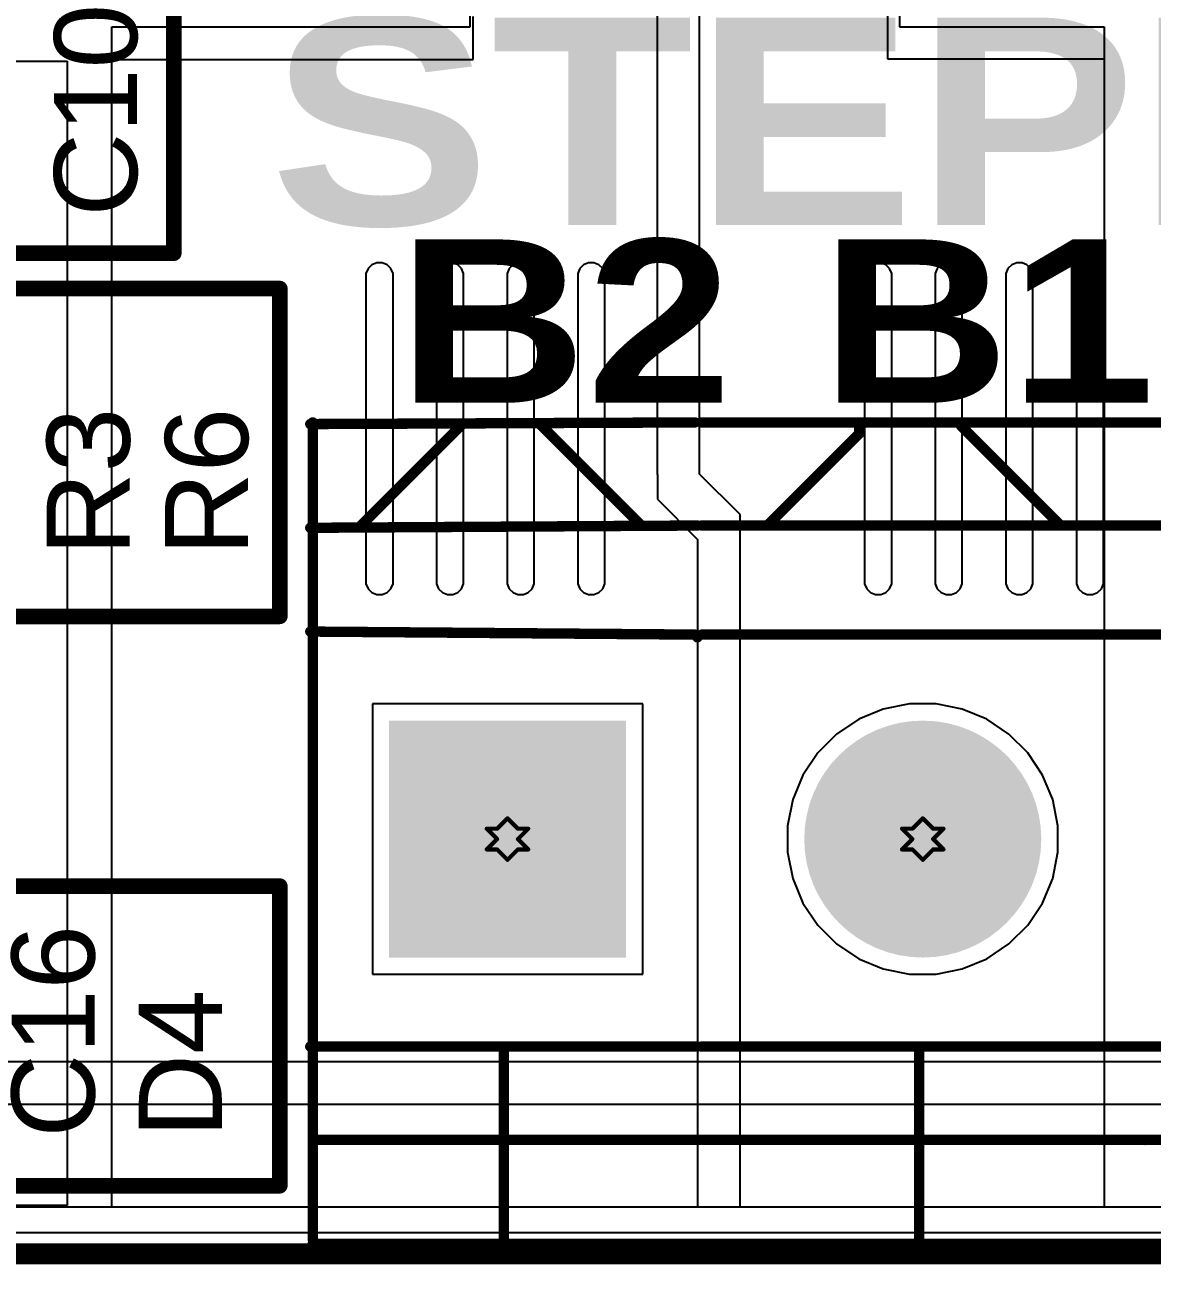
# Model space of a CAD drawing. Header units: inches. Extents: x -4 to 5258, y -4 to 5281.
# Drawn here: x 51.6 to 65.39, y -4.12 to 11.05 of the extents above; entities that cross this region are included whole.
import ezdxf

# ---------------------------------------------------------------- set-up
doc = ezdxf.new("R2010")
doc.units = ezdxf.units.IN
for name, color, linetype in [('Board Outline', 216, 'Continuous'), ('Bottom Layer', 5, 'Continuous'), ('Bottom Solder', 6, 'Continuous'), ('Drill Drawing', 1, 'Continuous'), ('Layer 1', 16, 'Continuous'), ('Layer 2', 76, 'Continuous'), ('Multi-Layer', 9, 'Continuous'), ('Pad Holes', 156, 'Continuous'), ('Top Layer', 1, 'Continuous'), ('Top Overlay', 2, 'Continuous'), ('Top Solder', 216, 'Continuous')]:
    doc.layers.add(name, color=color, linetype=linetype)
doc.styles.add('Arial', font='', dxfattribs={"height": 0.2})
doc.styles.add('Arial Black_Bold', font='', dxfattribs={"height": 0.2})
doc.styles.get('Arial').set_extended_font_data('Arial')
doc.styles.get('Arial Black_Bold').set_extended_font_data('Arial Black', bold=True)

# ---------------------------------------------------------------- blocks, each defined once
blk = doc.blocks.new('DB128L_5_08_4P_GN_S_209')
at = {"layer": 'Bottom Layer'}
blk.add_hatch(color=5, dxfattribs=at).paths.add_polyline_path([(-9.02, 1.4), (-6.22, 1.4), (-6.22, -1.4), (-9.02, -1.4)])
h = blk.add_hatch(color=5, dxfattribs=at)
edge = h.paths.add_edge_path()
edge.add_arc((-2.54, 0), 1.4, 0, 360)
h = blk.add_hatch(color=5, dxfattribs=at)
edge = h.paths.add_edge_path()
edge.add_arc((2.54, 0), 1.4, 0, 360)
h = blk.add_hatch(color=5, dxfattribs=at)
edge = h.paths.add_edge_path()
edge.add_arc((7.62, 0), 1.4, 0, 360)
at = {"layer": 'Bottom Solder'}
blk.add_hatch(color=6, dxfattribs=at).paths.add_polyline_path([(-9.07, 1.45), (-6.17, 1.45), (-6.17, -1.45), (-9.07, -1.45)])
h = blk.add_hatch(color=6, dxfattribs=at)
edge = h.paths.add_edge_path()
edge.add_arc((-2.54, 0), 1.45, 0, 360)
h = blk.add_hatch(color=6, dxfattribs=at)
edge = h.paths.add_edge_path()
edge.add_arc((2.54, 0), 1.45, 0, 360)
h = blk.add_hatch(color=6, dxfattribs=at)
edge = h.paths.add_edge_path()
edge.add_arc((7.62, 0), 1.45, 0, 360)
at = {"layer": 'Layer 1'}
blk.add_hatch(color=16, dxfattribs=at).paths.add_polyline_path([(-9.02, 1.4), (-6.22, 1.4), (-6.22, -1.4), (-9.02, -1.4)])
h = blk.add_hatch(color=16, dxfattribs=at)
edge = h.paths.add_edge_path()
edge.add_arc((-2.54, 0), 1.4, 0, 360)
h = blk.add_hatch(color=16, dxfattribs=at)
edge = h.paths.add_edge_path()
edge.add_arc((2.54, 0), 1.4, 0, 360)
h = blk.add_hatch(color=16, dxfattribs=at)
edge = h.paths.add_edge_path()
edge.add_arc((7.62, 0), 1.4, 0, 360)
at = {"layer": 'Layer 2'}
blk.add_hatch(color=76, dxfattribs=at).paths.add_polyline_path([(-9.02, 1.4), (-6.22, 1.4), (-6.22, -1.4), (-9.02, -1.4)])
h = blk.add_hatch(color=76, dxfattribs=at)
edge = h.paths.add_edge_path()
edge.add_arc((-2.54, 0), 1.4, 0, 360)
h = blk.add_hatch(color=76, dxfattribs=at)
edge = h.paths.add_edge_path()
edge.add_arc((2.54, 0), 1.4, 0, 360)
h = blk.add_hatch(color=76, dxfattribs=at)
edge = h.paths.add_edge_path()
edge.add_arc((7.62, 0), 1.4, 0, 360)
at = {"layer": 'Multi-Layer'}
blk.add_hatch(color=9, dxfattribs=at).paths.add_polyline_path([(-9.02, 1.4), (-6.22, 1.4), (-6.22, -1.4), (-9.02, -1.4)])
h = blk.add_hatch(color=9, dxfattribs=at)
edge = h.paths.add_edge_path()
edge.add_arc((-2.54, 0), 1.4, 0, 360)
h = blk.add_hatch(color=9, dxfattribs=at)
edge = h.paths.add_edge_path()
edge.add_arc((2.54, 0), 1.4, 0, 360)
h = blk.add_hatch(color=9, dxfattribs=at)
edge = h.paths.add_edge_path()
edge.add_arc((7.62, 0), 1.4, 0, 360)
at = {"layer": 'Pad Holes'}
h = blk.add_hatch(color=7, dxfattribs=at)
edge = h.paths.add_edge_path()
edge.add_arc((-7.657, 0), 0.75, 90, 270)
edge.add_line((-7.657, -0.75), (-7.583, -0.75))
edge.add_arc((-7.583, 0), 0.75, 270, 450)
edge.add_line((-7.583, 0.75), (-7.657, 0.75))
h = blk.add_hatch(color=7, dxfattribs=at)
edge = h.paths.add_edge_path()
edge.add_arc((-2.577, 0), 0.75, 90, 270)
edge.add_line((-2.577, -0.75), (-2.503, -0.75))
edge.add_arc((-2.503, 0), 0.75, 270, 450)
edge.add_line((-2.503, 0.75), (-2.577, 0.75))
h = blk.add_hatch(color=7, dxfattribs=at)
edge = h.paths.add_edge_path()
edge.add_arc((2.503, 0), 0.75, 90, 270)
edge.add_line((2.503, -0.75), (2.577, -0.75))
edge.add_arc((2.577, 0), 0.75, 270, 450)
edge.add_line((2.577, 0.75), (2.503, 0.75))
h = blk.add_hatch(color=7, dxfattribs=at)
edge = h.paths.add_edge_path()
edge.add_arc((7.583, 0), 0.75, 90, 270)
edge.add_line((7.583, -0.75), (7.657, -0.75))
edge.add_arc((7.657, 0), 0.75, 270, 450)
edge.add_line((7.657, 0.75), (7.583, 0.75))
at = {"layer": 'Top Layer'}
blk.add_hatch(color=1, dxfattribs=at).paths.add_polyline_path([(-9.02, 1.4), (-6.22, 1.4), (-6.22, -1.4), (-9.02, -1.4)])
h = blk.add_hatch(color=1, dxfattribs=at)
edge = h.paths.add_edge_path()
edge.add_arc((-2.54, 0), 1.4, 0, 360)
h = blk.add_hatch(color=1, dxfattribs=at)
edge = h.paths.add_edge_path()
edge.add_arc((2.54, 0), 1.4, 0, 360)
h = blk.add_hatch(color=1, dxfattribs=at)
edge = h.paths.add_edge_path()
edge.add_arc((7.62, 0), 1.4, 0, 360)
at = {"layer": 'Top Solder'}
blk.add_hatch(color=216, dxfattribs=at).paths.add_polyline_path([(-9.07, 1.45), (-6.17, 1.45), (-6.17, -1.45), (-9.07, -1.45)])
h = blk.add_hatch(color=216, dxfattribs=at)
edge = h.paths.add_edge_path()
edge.add_arc((-2.54, 0), 1.45, 0, 360)
h = blk.add_hatch(color=216, dxfattribs=at)
edge = h.paths.add_edge_path()
edge.add_arc((2.54, 0), 1.45, 0, 360)
h = blk.add_hatch(color=216, dxfattribs=at)
edge = h.paths.add_edge_path()
edge.add_arc((7.62, 0), 1.45, 0, 360)
at = {"layer": 'Top Overlay'}
for points in [[(-10.033, 5.08, 0.127, 0.127, 0), (-5.327, 5.1, 0.127, 0.127, 0)], [(-10.003, -4.9, 0.127, 0.127, 0), (-10.003, 5.1, 0.127, 0.127, 0)], [(-5.244, 5.1, 0.127, 0.127, 0), (4.706, 5.1, 0.127, 0.127, 0)], [(4.789, 5.1, 0.127, 0.127, 0), (10.16, 5.08, 0.127, 0.127, 0)], [(-9.414, 3.838, 0.127, 0.127, 0), (-8.195, 5.057, 0.127, 0.127, 0)], [(-8.195, 5.057, 0.127, 0.127, 0), (-8.195, 5.06, 0.127, 0.127, 0)], [(-7.204, 5.06, 0.127, 0.127, 0), (-6.01, 3.866, 0.127, 0.127, 0)], [(-4.441, 3.838, 0.127, 0.127, 0), (-3.318, 4.962, 0.127, 0.127, 0)], [(-3.318, 5.06, 0.127, 0.127, 0), (-3.318, 4.962, 0.127, 0.127, 0)], [(-2.073, 5.06, 0.127, 0.127, 0), (-0.851, 3.838, 0.127, 0.127, 0)], [(0.619, 3.838, 0.127, 0.127, 0), (1.838, 5.057, 0.127, 0.127, 0)], [(1.838, 5.06, 0.127, 0.127, 0), (1.838, 5.057, 0.127, 0.127, 0)], [(2.829, 5.06, 0.127, 0.127, 0), (4.023, 3.866, 0.127, 0.127, 0)], [(5.592, 3.838, 0.127, 0.127, 0), (6.715, 4.962, 0.127, 0.127, 0)], [(6.715, 4.962, 0.127, 0.127, 0), (6.715, 5.06, 0.127, 0.127, 0)], [(7.96, 5.06, 0.127, 0.127, 0), (9.182, 3.838, 0.127, 0.127, 0)], [(10.16, -5, 0.127, 0.127, 0), (10.16, 5, 0.127, 0.127, 0)], [(10.322, 4.572, 0.127, 0.127, 0), (10.922, 4.572, 0.127, 0.127, 0)], [(10.922, 3.428, 0.127, 0.127, 0), (10.922, 4.572, 0.127, 0.127, 0)], [(-10.033, 3.81, 0.127, 0.127, 0), (-5.297, 3.838, 0.127, 0.127, 0)], [(-6.01, 3.838, 0.127, 0.127, 0), (-6.01, 3.866, 0.127, 0.127, 0)], [(-5.244, 3.838, 0.127, 0.127, 0), (4.736, 3.838, 0.127, 0.127, 0)], [(-0.851, 3.838, 0.127, 0.127, 0), (-0.727, 3.838, 0.127, 0.127, 0)], [(4.023, 3.838, 0.127, 0.127, 0), (4.023, 3.866, 0.127, 0.127, 0)], [(4.789, 3.838, 0.127, 0.127, 0), (10.16, 3.81, 0.127, 0.127, 0)], [(9.182, 3.838, 0.127, 0.127, 0), (9.306, 3.838, 0.127, 0.127, 0)], [(10.322, 3.428, 0.127, 0.127, 0), (10.922, 3.428, 0.127, 0.127, 0)], [(-10.033, 2.54, 0.127, 0.127, 0), (-5.331, 2.503, 0.127, 0.127, 0)], [(4.788, 2.502, 0.127, 0.127, 0), (10.16, 2.54, 0.127, 0.127, 0)], [(-5.331, 2.503, 0.127, 0.127, 0), (-5.297, 2.469, 0.127, 0.127, 0)], [(-5.244, 2.503, 0.127, 0.127, 0), (4.702, 2.503, 0.127, 0.127, 0)], [(4.702, 2.503, 0.127, 0.127, 0), (4.736, 2.469, 0.127, 0.127, 0)], [(-10.033, -2.54, 0.127, 0.127, 0), (-5.297, -2.54, 0.127, 0.127, 0)], [(-7.665, -4.908, 0.127, 0.127, 0), (-7.665, -2.54, 0.127, 0.127, 0)], [(-5.244, -2.54, 0.127, 0.127, 0), (4.736, -2.54, 0.127, 0.127, 0)], [(-2.585, -4.908, 0.127, 0.127, 0), (-2.585, -2.54, 0.127, 0.127, 0)], [(2.495, -2.54, 0.127, 0.127, 0), (2.495, -4.908, 0.127, 0.127, 0)], [(4.789, -2.54, 0.127, 0.127, 0), (10.16, -2.54, 0.127, 0.127, 0)], [(7.575, -2.54, 0.127, 0.127, 0), (7.575, -4.908, 0.127, 0.127, 0)], [(10.322, -3.342, 0.127, 0.127, 0), (10.922, -3.342, 0.127, 0.127, 0)], [(10.922, -4.532, 0.127, 0.127, 0), (10.922, -3.342, 0.127, 0.127, 0)], [(-10.003, -3.683, 0.127, 0.127, 0), (0.18, -3.683, 0.127, 0.127, 0)], [(0.18, -3.683, 0.127, 0.127, 0), (10.16, -3.683, 0.127, 0.127, 0)], [(10.322, -4.532, 0.127, 0.127, 0), (10.922, -4.532, 0.127, 0.127, 0)], [(-10.003, -4.953, 0.127, 0.127, 0), (0.355, -4.953, 0.127, 0.127, 0)], [(0.143, -4.953, 0.127, 0.127, 0), (10.16, -4.953, 0.127, 0.127, 0)]]:
    blk.add_lwpolyline(points, format="xyseb", dxfattribs=at)
for points in [[(-10.035, 5.1, 0.0635, 0.0635, 1), (-9.971, 5.1, 0.0635, 0.0635, 1)], [(-5.359, 5.1, 0.0635, 0.0635, 1), (-5.295, 5.1, 0.0635, 0.0635, 1)], [(-5.276, 5.1, 0.0635, 0.0635, 1), (-5.212, 5.1, 0.0635, 0.0635, 1)], [(4.674, 5.1, 0.0635, 0.0635, 1), (4.738, 5.1, 0.0635, 0.0635, 1)], [(4.757, 5.1, 0.0635, 0.0635, 1), (4.821, 5.1, 0.0635, 0.0635, 1)], [(-10.065, 5.08, 0.0635, 0.0635, 1), (-10.001, 5.08, 0.0635, 0.0635, 1)], [(-8.226, 5.06, 0.0635, 0.0635, 1), (-8.163, 5.06, 0.0635, 0.0635, 1)], [(-8.226, 5.057, 0.0635, 0.0635, 1), (-8.163, 5.057, 0.0635, 0.0635, 1)], [(-8.226, 5.057, 0.0635, 0.0635, 1), (-8.163, 5.057, 0.0635, 0.0635, 1)], [(-7.236, 5.06, 0.0635, 0.0635, 1), (-7.172, 5.06, 0.0635, 0.0635, 1)], [(-3.35, 5.06, 0.0635, 0.0635, 1), (-3.286, 5.06, 0.0635, 0.0635, 1)], [(-3.35, 4.962, 0.0635, 0.0635, 1), (-3.286, 4.962, 0.0635, 0.0635, 1)], [(-3.35, 4.962, 0.0635, 0.0635, 1), (-3.286, 4.962, 0.0635, 0.0635, 1)], [(-2.105, 5.06, 0.0635, 0.0635, 1), (-2.041, 5.06, 0.0635, 0.0635, 1)], [(1.807, 5.06, 0.0635, 0.0635, 1), (1.87, 5.06, 0.0635, 0.0635, 1)], [(1.807, 5.057, 0.0635, 0.0635, 1), (1.87, 5.057, 0.0635, 0.0635, 1)], [(1.807, 5.057, 0.0635, 0.0635, 1), (1.87, 5.057, 0.0635, 0.0635, 1)], [(2.797, 5.06, 0.0635, 0.0635, 1), (2.861, 5.06, 0.0635, 0.0635, 1)], [(6.683, 5.06, 0.0635, 0.0635, 1), (6.747, 5.06, 0.0635, 0.0635, 1)], [(6.683, 4.962, 0.0635, 0.0635, 1), (6.747, 4.962, 0.0635, 0.0635, 1)], [(6.683, 4.962, 0.0635, 0.0635, 1), (6.747, 4.962, 0.0635, 0.0635, 1)], [(7.928, 5.06, 0.0635, 0.0635, 1), (7.992, 5.06, 0.0635, 0.0635, 1)], [(10.128, 5.08, 0.0635, 0.0635, 1), (10.192, 5.08, 0.0635, 0.0635, 1)], [(10.128, 5, 0.0635, 0.0635, 1), (10.192, 5, 0.0635, 0.0635, 1)], [(10.29, 4.572, 0.0635, 0.0635, 1), (10.354, 4.572, 0.0635, 0.0635, 1)], [(10.89, 4.572, 0.0635, 0.0635, 1), (10.954, 4.572, 0.0635, 0.0635, 1)], [(10.89, 4.572, 0.0635, 0.0635, 1), (10.954, 4.572, 0.0635, 0.0635, 1)], [(-10.065, 3.81, 0.0635, 0.0635, 1), (-10.001, 3.81, 0.0635, 0.0635, 1)], [(-9.446, 3.838, 0.0635, 0.0635, 1), (-9.382, 3.838, 0.0635, 0.0635, 1)], [(-6.042, 3.866, 0.0635, 0.0635, 1), (-5.978, 3.866, 0.0635, 0.0635, 1)], [(-6.042, 3.866, 0.0635, 0.0635, 1), (-5.978, 3.866, 0.0635, 0.0635, 1)], [(-6.042, 3.838, 0.0635, 0.0635, 1), (-5.978, 3.838, 0.0635, 0.0635, 1)], [(-5.329, 3.838, 0.0635, 0.0635, 1), (-5.265, 3.838, 0.0635, 0.0635, 1)], [(-5.276, 3.838, 0.0635, 0.0635, 1), (-5.212, 3.838, 0.0635, 0.0635, 1)], [(-4.473, 3.838, 0.0635, 0.0635, 1), (-4.41, 3.838, 0.0635, 0.0635, 1)], [(-0.883, 3.838, 0.0635, 0.0635, 1), (-0.82, 3.838, 0.0635, 0.0635, 1)], [(-0.883, 3.838, 0.0635, 0.0635, 1), (-0.82, 3.838, 0.0635, 0.0635, 1)], [(-0.759, 3.838, 0.0635, 0.0635, 1), (-0.695, 3.838, 0.0635, 0.0635, 1)], [(0.587, 3.838, 0.0635, 0.0635, 1), (0.651, 3.838, 0.0635, 0.0635, 1)], [(3.991, 3.866, 0.0635, 0.0635, 1), (4.055, 3.866, 0.0635, 0.0635, 1)], [(3.991, 3.866, 0.0635, 0.0635, 1), (4.055, 3.866, 0.0635, 0.0635, 1)], [(3.991, 3.838, 0.0635, 0.0635, 1), (4.055, 3.838, 0.0635, 0.0635, 1)], [(4.704, 3.838, 0.0635, 0.0635, 1), (4.768, 3.838, 0.0635, 0.0635, 1)], [(4.757, 3.838, 0.0635, 0.0635, 1), (4.821, 3.838, 0.0635, 0.0635, 1)], [(5.56, 3.838, 0.0635, 0.0635, 1), (5.623, 3.838, 0.0635, 0.0635, 1)], [(9.15, 3.838, 0.0635, 0.0635, 1), (9.213, 3.838, 0.0635, 0.0635, 1)], [(9.15, 3.838, 0.0635, 0.0635, 1), (9.213, 3.838, 0.0635, 0.0635, 1)], [(9.274, 3.838, 0.0635, 0.0635, 1), (9.338, 3.838, 0.0635, 0.0635, 1)], [(10.128, 3.81, 0.0635, 0.0635, 1), (10.192, 3.81, 0.0635, 0.0635, 1)], [(10.29, 3.428, 0.0635, 0.0635, 1), (10.354, 3.428, 0.0635, 0.0635, 1)], [(10.89, 3.428, 0.0635, 0.0635, 1), (10.954, 3.428, 0.0635, 0.0635, 1)], [(10.89, 3.428, 0.0635, 0.0635, 1), (10.954, 3.428, 0.0635, 0.0635, 1)], [(-10.065, 2.54, 0.0635, 0.0635, 1), (-10.001, 2.54, 0.0635, 0.0635, 1)], [(10.128, 2.54, 0.0635, 0.0635, 1), (10.192, 2.54, 0.0635, 0.0635, 1)], [(-5.363, 2.503, 0.0635, 0.0635, 1), (-5.299, 2.503, 0.0635, 0.0635, 1)], [(-5.363, 2.503, 0.0635, 0.0635, 1), (-5.299, 2.503, 0.0635, 0.0635, 1)], [(-5.329, 2.469, 0.0635, 0.0635, 1), (-5.265, 2.469, 0.0635, 0.0635, 1)], [(-5.276, 2.503, 0.0635, 0.0635, 1), (-5.212, 2.503, 0.0635, 0.0635, 1)], [(4.67, 2.503, 0.0635, 0.0635, 1), (4.734, 2.503, 0.0635, 0.0635, 1)], [(4.67, 2.503, 0.0635, 0.0635, 1), (4.734, 2.503, 0.0635, 0.0635, 1)], [(4.704, 2.469, 0.0635, 0.0635, 1), (4.768, 2.469, 0.0635, 0.0635, 1)], [(4.756, 2.502, 0.0635, 0.0635, 1), (4.82, 2.502, 0.0635, 0.0635, 1)], [(-10.065, -2.54, 0.0635, 0.0635, 1), (-10.001, -2.54, 0.0635, 0.0635, 1)], [(-7.697, -2.54, 0.0635, 0.0635, 1), (-7.633, -2.54, 0.0635, 0.0635, 1)], [(-5.329, -2.54, 0.0635, 0.0635, 1), (-5.265, -2.54, 0.0635, 0.0635, 1)], [(-5.276, -2.54, 0.0635, 0.0635, 1), (-5.212, -2.54, 0.0635, 0.0635, 1)], [(-2.617, -2.54, 0.0635, 0.0635, 1), (-2.553, -2.54, 0.0635, 0.0635, 1)], [(2.463, -2.54, 0.0635, 0.0635, 1), (2.527, -2.54, 0.0635, 0.0635, 1)], [(4.704, -2.54, 0.0635, 0.0635, 1), (4.768, -2.54, 0.0635, 0.0635, 1)], [(4.757, -2.54, 0.0635, 0.0635, 1), (4.821, -2.54, 0.0635, 0.0635, 1)], [(7.543, -2.54, 0.0635, 0.0635, 1), (7.607, -2.54, 0.0635, 0.0635, 1)], [(10.128, -2.54, 0.0635, 0.0635, 1), (10.192, -2.54, 0.0635, 0.0635, 1)], [(10.29, -3.342, 0.0635, 0.0635, 1), (10.354, -3.342, 0.0635, 0.0635, 1)], [(10.89, -3.342, 0.0635, 0.0635, 1), (10.954, -3.342, 0.0635, 0.0635, 1)], [(10.89, -3.342, 0.0635, 0.0635, 1), (10.954, -3.342, 0.0635, 0.0635, 1)], [(-10.035, -3.683, 0.0635, 0.0635, 1), (-9.971, -3.683, 0.0635, 0.0635, 1)], [(0.148, -3.683, 0.0635, 0.0635, 1), (0.212, -3.683, 0.0635, 0.0635, 1)], [(0.148, -3.683, 0.0635, 0.0635, 1), (0.212, -3.683, 0.0635, 0.0635, 1)], [(10.128, -3.683, 0.0635, 0.0635, 1), (10.192, -3.683, 0.0635, 0.0635, 1)], [(10.29, -4.532, 0.0635, 0.0635, 1), (10.354, -4.532, 0.0635, 0.0635, 1)], [(10.89, -4.532, 0.0635, 0.0635, 1), (10.954, -4.532, 0.0635, 0.0635, 1)], [(10.89, -4.532, 0.0635, 0.0635, 1), (10.954, -4.532, 0.0635, 0.0635, 1)], [(-10.035, -4.9, 0.0635, 0.0635, 1), (-9.971, -4.9, 0.0635, 0.0635, 1)], [(-7.697, -4.908, 0.0635, 0.0635, 1), (-7.633, -4.908, 0.0635, 0.0635, 1)], [(-2.617, -4.908, 0.0635, 0.0635, 1), (-2.553, -4.908, 0.0635, 0.0635, 1)], [(2.463, -4.908, 0.0635, 0.0635, 1), (2.527, -4.908, 0.0635, 0.0635, 1)], [(7.543, -4.908, 0.0635, 0.0635, 1), (7.607, -4.908, 0.0635, 0.0635, 1)], [(-10.035, -4.953, 0.0635, 0.0635, 1), (-9.971, -4.953, 0.0635, 0.0635, 1)], [(0.111, -4.953, 0.0635, 0.0635, 1), (0.175, -4.953, 0.0635, 0.0635, 1)], [(0.323, -4.953, 0.0635, 0.0635, 1), (0.387, -4.953, 0.0635, 0.0635, 1)], [(10.128, -4.953, 0.0635, 0.0635, 1), (10.192, -4.953, 0.0635, 0.0635, 1)], [(10.128, -5, 0.0635, 0.0635, 1), (10.192, -5, 0.0635, 0.0635, 1)]]:
    blk.add_lwpolyline(points, format="xyseb", close=True, dxfattribs=at)

msp = doc.modelspace()

# ---------------------------------------------------------------- linework, layer by layer
at = {"layer": 'Board Outline'}
msp.add_lwpolyline([(-4.009, -3.991, 0.254, 0.254, 0), (145.991, -3.991, 0.254, 0.254, 0)], format="xyseb", dxfattribs=at)
at = {"layer": 'Bottom Layer'}
for p, q in [((59.16, 2.74), (55.852, 2.74)), ((55.852, 2.74), (55.852, -0.568)), ((59.16, -0.568), (59.16, 2.74)), ((62.423, 2.74), (62.103, 2.677)), ((62.748, 2.74), (62.423, 2.74)), ((63.068, 2.677), (62.748, 2.74)), ((62.103, 2.677), (61.802, 2.552)), ((63.369, 2.552), (63.068, 2.677)), ((61.802, 2.552), (61.531, 2.371)), ((63.64, 2.371), (63.369, 2.552)), ((61.531, 2.371), (61.301, 2.141)), ((63.87, 2.141), (63.64, 2.371)), ((61.301, 2.141), (61.12, 1.87)), ((64.051, 1.87), (63.87, 2.141)), ((61.12, 1.87), (60.995, 1.569)), ((64.176, 1.569), (64.051, 1.87)), ((60.995, 1.569), (60.932, 1.249)), ((64.24, 1.249), (64.176, 1.569)), ((60.932, 1.249), (60.932, 0.924)), ((64.24, 0.924), (64.24, 1.249)), ((60.932, 0.924), (60.995, 0.604)), ((64.176, 0.604), (64.24, 0.924)), ((60.995, 0.604), (61.12, 0.303)), ((64.051, 0.303), (64.176, 0.604)), ((61.12, 0.303), (61.301, 0.032)), ((63.87, 0.032), (64.051, 0.303)), ((61.301, 0.032), (61.531, -0.198)), ((63.64, -0.198), (63.87, 0.032)), ((61.531, -0.198), (61.802, -0.379)), ((63.369, -0.379), (63.64, -0.198)), ((61.802, -0.379), (62.103, -0.504)), ((63.068, -0.504), (63.369, -0.379)), ((55.852, -0.568), (59.16, -0.568)), ((62.103, -0.504), (62.423, -0.568)), ((62.423, -0.568), (62.748, -0.568)), ((62.748, -0.568), (63.068, -0.504)), ((138.418, -3.42), (50.123, -3.42))]:
    msp.add_line(p, q, dxfattribs=at)
at = {"layer": 'Bottom Solder'}
for p, q in [((55.8, 8.069), (55.774, 8.009)), ((55.846, 8.116), (55.8, 8.069)), ((55.907, 8.141), (55.846, 8.116)), ((55.94, 8.141), (55.907, 8.141)), ((55.972, 8.141), (55.94, 8.141)), ((56.033, 8.116), (55.972, 8.141)), ((56.079, 8.069), (56.033, 8.116)), ((56.105, 8.009), (56.079, 8.069)), ((56.663, 8.069), (56.638, 8.009)), ((56.71, 8.116), (56.663, 8.069)), ((56.77, 8.141), (56.71, 8.116)), ((56.803, 8.141), (56.77, 8.141)), ((56.836, 8.141), (56.803, 8.141)), ((56.897, 8.116), (56.836, 8.141)), ((56.943, 8.069), (56.897, 8.116)), ((56.968, 8.009), (56.943, 8.069)), ((57.527, 8.069), (57.502, 8.009)), ((57.573, 8.116), (57.527, 8.069)), ((57.634, 8.141), (57.573, 8.116)), ((57.667, 8.141), (57.634, 8.141)), ((57.7, 8.141), (57.667, 8.141)), ((57.76, 8.116), (57.7, 8.141)), ((57.807, 8.069), (57.76, 8.116)), ((57.832, 8.009), (57.807, 8.069)), ((58.39, 8.069), (58.365, 8.009)), ((58.437, 8.116), (58.39, 8.069)), ((58.497, 8.141), (58.437, 8.116)), ((58.53, 8.141), (58.497, 8.141)), ((58.563, 8.141), (58.53, 8.141)), ((58.624, 8.116), (58.563, 8.141)), ((58.67, 8.069), (58.624, 8.116)), ((58.695, 8.009), (58.67, 8.069)), ((61.9, 8.069), (61.875, 8.009)), ((61.947, 8.116), (61.9, 8.069)), ((62.008, 8.141), (61.947, 8.116)), ((62.04, 8.141), (62.008, 8.141)), ((62.073, 8.141), (62.04, 8.141)), ((62.134, 8.116), (62.073, 8.141)), ((62.18, 8.069), (62.134, 8.116)), ((62.206, 8.009), (62.18, 8.069)), ((62.764, 8.069), (62.739, 8.009)), ((62.811, 8.116), (62.764, 8.069)), ((62.871, 8.141), (62.811, 8.116)), ((62.904, 8.141), (62.871, 8.141)), ((62.937, 8.141), (62.904, 8.141)), ((62.998, 8.116), (62.937, 8.141)), ((63.044, 8.069), (62.998, 8.116)), ((63.069, 8.009), (63.044, 8.069)), ((63.628, 8.069), (63.603, 8.009)), ((63.674, 8.116), (63.628, 8.069)), ((63.735, 8.141), (63.674, 8.116)), ((63.768, 8.141), (63.735, 8.141)), ((63.8, 8.141), (63.768, 8.141)), ((63.861, 8.116), (63.8, 8.141)), ((63.908, 8.069), (63.861, 8.116)), ((63.933, 8.009), (63.908, 8.069)), ((64.491, 8.069), (64.466, 8.009)), ((64.538, 8.116), (64.491, 8.069)), ((64.598, 8.141), (64.538, 8.116)), ((64.631, 8.141), (64.598, 8.141)), ((64.664, 8.141), (64.631, 8.141)), ((64.725, 8.116), (64.664, 8.141)), ((64.771, 8.069), (64.725, 8.116)), ((64.796, 8.009), (64.771, 8.069)), ((55.774, 8.009), (55.774, 7.976)), ((55.774, 7.976), (55.774, 7.976)), ((55.774, 7.976), (55.774, 4.244)), ((56.105, 7.976), (56.105, 8.009)), ((56.105, 4.244), (56.105, 7.976)), ((56.638, 8.009), (56.638, 7.976)), ((56.638, 7.976), (56.638, 7.976)), ((56.638, 7.976), (56.638, 4.244)), ((56.968, 7.976), (56.968, 8.009)), ((56.968, 4.244), (56.968, 7.976)), ((57.502, 8.009), (57.502, 7.976)), ((57.502, 7.976), (57.502, 7.976)), ((57.502, 7.976), (57.502, 4.244)), ((57.832, 7.976), (57.832, 8.009)), ((57.832, 4.244), (57.832, 7.976)), ((58.365, 8.009), (58.365, 7.976)), ((58.365, 7.976), (58.365, 7.976)), ((58.365, 7.976), (58.365, 4.244)), ((58.695, 7.976), (58.695, 8.009)), ((58.695, 4.244), (58.695, 7.976)), ((61.875, 8.009), (61.875, 7.976)), ((61.875, 7.976), (61.875, 7.976)), ((61.875, 7.976), (61.875, 4.244)), ((62.206, 7.976), (62.206, 8.009)), ((62.206, 4.244), (62.206, 7.976)), ((62.739, 8.009), (62.739, 7.976)), ((62.739, 7.976), (62.739, 7.976)), ((62.739, 7.976), (62.739, 4.244)), ((63.069, 7.976), (63.069, 8.009)), ((63.069, 4.244), (63.069, 7.976)), ((63.603, 8.009), (63.603, 7.976)), ((63.603, 7.976), (63.603, 7.976)), ((63.603, 7.976), (63.603, 4.244)), ((63.933, 7.976), (63.933, 8.009)), ((63.933, 4.244), (63.933, 7.976)), ((64.466, 8.009), (64.466, 7.976)), ((64.466, 7.976), (64.466, 7.976)), ((64.466, 7.976), (64.466, 4.244)), ((64.796, 7.976), (64.796, 8.009)), ((64.796, 4.244), (64.796, 7.976)), ((55.774, 4.244), (55.774, 4.211)), ((55.774, 4.211), (55.8, 4.15)), ((55.8, 4.15), (55.846, 4.104)), ((55.846, 4.104), (55.907, 4.079)), ((55.972, 4.079), (56.033, 4.104)), ((56.033, 4.104), (56.079, 4.15)), ((56.079, 4.15), (56.105, 4.211)), ((56.105, 4.244), (56.105, 4.244)), ((56.105, 4.211), (56.105, 4.244)), ((56.638, 4.244), (56.638, 4.211)), ((56.638, 4.211), (56.663, 4.15)), ((56.663, 4.15), (56.71, 4.104)), ((56.71, 4.104), (56.77, 4.079)), ((56.836, 4.079), (56.897, 4.104)), ((56.897, 4.104), (56.943, 4.15)), ((56.943, 4.15), (56.968, 4.211)), ((56.968, 4.244), (56.968, 4.244)), ((56.968, 4.211), (56.968, 4.244)), ((57.502, 4.244), (57.502, 4.211)), ((57.502, 4.211), (57.527, 4.15)), ((57.527, 4.15), (57.573, 4.104)), ((57.573, 4.104), (57.634, 4.079)), ((57.7, 4.079), (57.76, 4.104)), ((57.76, 4.104), (57.807, 4.15)), ((57.807, 4.15), (57.832, 4.211)), ((57.832, 4.244), (57.832, 4.244)), ((57.832, 4.211), (57.832, 4.244)), ((58.365, 4.244), (58.365, 4.211)), ((58.365, 4.211), (58.39, 4.15)), ((58.39, 4.15), (58.437, 4.104)), ((58.437, 4.104), (58.497, 4.079)), ((58.563, 4.079), (58.624, 4.104)), ((58.624, 4.104), (58.67, 4.15)), ((58.67, 4.15), (58.695, 4.211)), ((58.695, 4.244), (58.695, 4.244)), ((58.695, 4.211), (58.695, 4.244)), ((61.875, 4.244), (61.875, 4.211)), ((61.875, 4.211), (61.9, 4.15)), ((61.9, 4.15), (61.947, 4.104)), ((61.947, 4.104), (62.008, 4.079)), ((62.073, 4.079), (62.134, 4.104)), ((62.134, 4.104), (62.18, 4.15)), ((62.18, 4.15), (62.206, 4.211)), ((62.206, 4.244), (62.206, 4.244)), ((62.206, 4.211), (62.206, 4.244)), ((62.739, 4.244), (62.739, 4.211)), ((62.739, 4.211), (62.764, 4.15)), ((62.764, 4.15), (62.811, 4.104)), ((62.811, 4.104), (62.871, 4.079)), ((62.937, 4.079), (62.998, 4.104)), ((62.998, 4.104), (63.044, 4.15)), ((63.044, 4.15), (63.069, 4.211)), ((63.069, 4.244), (63.069, 4.244)), ((63.069, 4.211), (63.069, 4.244)), ((63.603, 4.244), (63.603, 4.211)), ((63.603, 4.211), (63.628, 4.15)), ((63.628, 4.15), (63.674, 4.104)), ((63.674, 4.104), (63.735, 4.079)), ((63.8, 4.079), (63.861, 4.104)), ((63.861, 4.104), (63.908, 4.15)), ((63.908, 4.15), (63.933, 4.211)), ((63.933, 4.244), (63.933, 4.244)), ((63.933, 4.211), (63.933, 4.244)), ((64.466, 4.244), (64.466, 4.211)), ((64.466, 4.211), (64.491, 4.15)), ((64.491, 4.15), (64.538, 4.104)), ((64.538, 4.104), (64.598, 4.079)), ((64.664, 4.079), (64.725, 4.104)), ((64.725, 4.104), (64.771, 4.15)), ((64.771, 4.15), (64.796, 4.211)), ((64.796, 4.244), (64.796, 4.244)), ((64.796, 4.211), (64.796, 4.244)), ((55.907, 4.079), (55.94, 4.079)), ((55.94, 4.079), (55.972, 4.079)), ((56.77, 4.079), (56.803, 4.079)), ((56.803, 4.079), (56.836, 4.079)), ((57.634, 4.079), (57.667, 4.079)), ((57.667, 4.079), (57.7, 4.079)), ((58.497, 4.079), (58.53, 4.079)), ((58.53, 4.079), (58.563, 4.079)), ((62.008, 4.079), (62.04, 4.079)), ((62.04, 4.079), (62.073, 4.079)), ((62.871, 4.079), (62.904, 4.079)), ((62.904, 4.079), (62.937, 4.079)), ((63.735, 4.079), (63.768, 4.079)), ((63.768, 4.079), (63.8, 4.079)), ((64.598, 4.079), (64.631, 4.079)), ((64.631, 4.079), (64.664, 4.079))]:
    msp.add_line(p, q, dxfattribs=at)
at = {"layer": 'Drill Drawing'}
for points in [[(57.379, 1.213, 0.0508, 0.0508, 0), (57.506, 1.34, 0.0508, 0.0508, 0)], [(57.506, 1.34, 0.0508, 0.0508, 0), (57.633, 1.213, 0.0508, 0.0508, 0)], [(62.459, 1.213, 0.0508, 0.0508, 0), (62.586, 1.34, 0.0508, 0.0508, 0)], [(62.586, 1.34, 0.0508, 0.0508, 0), (62.713, 1.213, 0.0508, 0.0508, 0)], [(57.252, 1.213, 0.0508, 0.0508, 0), (57.379, 1.086, 0.0508, 0.0508, 0)], [(57.252, 1.213, 0.0508, 0.0508, 0), (57.379, 1.213, 0.0508, 0.0508, 0)], [(57.633, 1.213, 0.0508, 0.0508, 0), (57.76, 1.213, 0.0508, 0.0508, 0)], [(57.633, 1.086, 0.0508, 0.0508, 0), (57.76, 1.213, 0.0508, 0.0508, 0)], [(62.332, 1.213, 0.0508, 0.0508, 0), (62.459, 1.086, 0.0508, 0.0508, 0)], [(62.332, 1.213, 0.0508, 0.0508, 0), (62.459, 1.213, 0.0508, 0.0508, 0)], [(62.713, 1.213, 0.0508, 0.0508, 0), (62.84, 1.213, 0.0508, 0.0508, 0)], [(62.713, 1.086, 0.0508, 0.0508, 0), (62.84, 1.213, 0.0508, 0.0508, 0)], [(57.252, 0.959, 0.0508, 0.0508, 0), (57.379, 1.086, 0.0508, 0.0508, 0)], [(57.633, 1.086, 0.0508, 0.0508, 0), (57.76, 0.959, 0.0508, 0.0508, 0)], [(62.332, 0.959, 0.0508, 0.0508, 0), (62.459, 1.086, 0.0508, 0.0508, 0)], [(62.713, 1.086, 0.0508, 0.0508, 0), (62.84, 0.959, 0.0508, 0.0508, 0)], [(57.252, 0.959, 0.0508, 0.0508, 0), (57.379, 0.959, 0.0508, 0.0508, 0)], [(57.379, 0.959, 0.0508, 0.0508, 0), (57.506, 0.832, 0.0508, 0.0508, 0)], [(57.506, 0.832, 0.0508, 0.0508, 0), (57.633, 0.959, 0.0508, 0.0508, 0)], [(57.633, 0.959, 0.0508, 0.0508, 0), (57.76, 0.959, 0.0508, 0.0508, 0)], [(62.332, 0.959, 0.0508, 0.0508, 0), (62.459, 0.959, 0.0508, 0.0508, 0)], [(62.459, 0.959, 0.0508, 0.0508, 0), (62.586, 0.832, 0.0508, 0.0508, 0)], [(62.586, 0.832, 0.0508, 0.0508, 0), (62.713, 0.959, 0.0508, 0.0508, 0)], [(62.713, 0.959, 0.0508, 0.0508, 0), (62.84, 0.959, 0.0508, 0.0508, 0)]]:
    msp.add_lwpolyline(points, format="xyseb", dxfattribs=at)
for points in [[(57.493, 1.34, 0.0254, 0.0254, 1), (57.518, 1.34, 0.0254, 0.0254, 1)], [(57.493, 1.34, 0.0254, 0.0254, 1), (57.518, 1.34, 0.0254, 0.0254, 1)], [(62.573, 1.34, 0.0254, 0.0254, 1), (62.598, 1.34, 0.0254, 0.0254, 1)], [(62.573, 1.34, 0.0254, 0.0254, 1), (62.598, 1.34, 0.0254, 0.0254, 1)], [(57.239, 1.213, 0.0254, 0.0254, 1), (57.264, 1.213, 0.0254, 0.0254, 1)], [(57.239, 1.213, 0.0254, 0.0254, 1), (57.264, 1.213, 0.0254, 0.0254, 1)], [(57.366, 1.213, 0.0254, 0.0254, 1), (57.391, 1.213, 0.0254, 0.0254, 1)], [(57.366, 1.213, 0.0254, 0.0254, 1), (57.391, 1.213, 0.0254, 0.0254, 1)], [(57.62, 1.213, 0.0254, 0.0254, 1), (57.645, 1.213, 0.0254, 0.0254, 1)], [(57.62, 1.213, 0.0254, 0.0254, 1), (57.645, 1.213, 0.0254, 0.0254, 1)], [(57.747, 1.213, 0.0254, 0.0254, 1), (57.772, 1.213, 0.0254, 0.0254, 1)], [(57.747, 1.213, 0.0254, 0.0254, 1), (57.772, 1.213, 0.0254, 0.0254, 1)], [(62.319, 1.213, 0.0254, 0.0254, 1), (62.344, 1.213, 0.0254, 0.0254, 1)], [(62.319, 1.213, 0.0254, 0.0254, 1), (62.344, 1.213, 0.0254, 0.0254, 1)], [(62.446, 1.213, 0.0254, 0.0254, 1), (62.471, 1.213, 0.0254, 0.0254, 1)], [(62.446, 1.213, 0.0254, 0.0254, 1), (62.471, 1.213, 0.0254, 0.0254, 1)], [(62.7, 1.213, 0.0254, 0.0254, 1), (62.725, 1.213, 0.0254, 0.0254, 1)], [(62.7, 1.213, 0.0254, 0.0254, 1), (62.725, 1.213, 0.0254, 0.0254, 1)], [(62.827, 1.213, 0.0254, 0.0254, 1), (62.852, 1.213, 0.0254, 0.0254, 1)], [(62.827, 1.213, 0.0254, 0.0254, 1), (62.852, 1.213, 0.0254, 0.0254, 1)], [(57.366, 1.086, 0.0254, 0.0254, 1), (57.391, 1.086, 0.0254, 0.0254, 1)], [(57.366, 1.086, 0.0254, 0.0254, 1), (57.391, 1.086, 0.0254, 0.0254, 1)], [(57.62, 1.086, 0.0254, 0.0254, 1), (57.645, 1.086, 0.0254, 0.0254, 1)], [(57.62, 1.086, 0.0254, 0.0254, 1), (57.645, 1.086, 0.0254, 0.0254, 1)], [(62.446, 1.086, 0.0254, 0.0254, 1), (62.471, 1.086, 0.0254, 0.0254, 1)], [(62.446, 1.086, 0.0254, 0.0254, 1), (62.471, 1.086, 0.0254, 0.0254, 1)], [(62.7, 1.086, 0.0254, 0.0254, 1), (62.725, 1.086, 0.0254, 0.0254, 1)], [(62.7, 1.086, 0.0254, 0.0254, 1), (62.725, 1.086, 0.0254, 0.0254, 1)], [(57.239, 0.959, 0.0254, 0.0254, 1), (57.264, 0.959, 0.0254, 0.0254, 1)], [(57.239, 0.959, 0.0254, 0.0254, 1), (57.264, 0.959, 0.0254, 0.0254, 1)], [(57.366, 0.959, 0.0254, 0.0254, 1), (57.391, 0.959, 0.0254, 0.0254, 1)], [(57.366, 0.959, 0.0254, 0.0254, 1), (57.391, 0.959, 0.0254, 0.0254, 1)], [(57.62, 0.959, 0.0254, 0.0254, 1), (57.645, 0.959, 0.0254, 0.0254, 1)], [(57.62, 0.959, 0.0254, 0.0254, 1), (57.645, 0.959, 0.0254, 0.0254, 1)], [(57.747, 0.959, 0.0254, 0.0254, 1), (57.772, 0.959, 0.0254, 0.0254, 1)], [(57.747, 0.959, 0.0254, 0.0254, 1), (57.772, 0.959, 0.0254, 0.0254, 1)], [(62.319, 0.959, 0.0254, 0.0254, 1), (62.344, 0.959, 0.0254, 0.0254, 1)], [(62.319, 0.959, 0.0254, 0.0254, 1), (62.344, 0.959, 0.0254, 0.0254, 1)], [(62.446, 0.959, 0.0254, 0.0254, 1), (62.471, 0.959, 0.0254, 0.0254, 1)], [(62.446, 0.959, 0.0254, 0.0254, 1), (62.471, 0.959, 0.0254, 0.0254, 1)], [(62.7, 0.959, 0.0254, 0.0254, 1), (62.725, 0.959, 0.0254, 0.0254, 1)], [(62.7, 0.959, 0.0254, 0.0254, 1), (62.725, 0.959, 0.0254, 0.0254, 1)], [(62.827, 0.959, 0.0254, 0.0254, 1), (62.852, 0.959, 0.0254, 0.0254, 1)], [(62.827, 0.959, 0.0254, 0.0254, 1), (62.852, 0.959, 0.0254, 0.0254, 1)], [(57.493, 0.832, 0.0254, 0.0254, 1), (57.518, 0.832, 0.0254, 0.0254, 1)], [(57.493, 0.832, 0.0254, 0.0254, 1), (57.518, 0.832, 0.0254, 0.0254, 1)], [(62.573, 0.832, 0.0254, 0.0254, 1), (62.598, 0.832, 0.0254, 0.0254, 1)], [(62.573, 0.832, 0.0254, 0.0254, 1), (62.598, 0.832, 0.0254, 0.0254, 1)]]:
    msp.add_lwpolyline(points, format="xyseb", close=True, dxfattribs=at)
at = {"layer": 'Layer 1'}
for p, q in [((59.16, 2.74), (55.852, 2.74)), ((55.852, 2.74), (55.852, -0.568)), ((59.16, -0.568), (59.16, 2.74)), ((62.423, 2.74), (62.103, 2.677)), ((62.748, 2.74), (62.423, 2.74)), ((63.068, 2.677), (62.748, 2.74)), ((62.103, 2.677), (61.802, 2.552)), ((63.369, 2.552), (63.068, 2.677)), ((61.802, 2.552), (61.531, 2.371)), ((63.64, 2.371), (63.369, 2.552)), ((61.531, 2.371), (61.301, 2.141)), ((63.87, 2.141), (63.64, 2.371)), ((61.301, 2.141), (61.12, 1.87)), ((64.051, 1.87), (63.87, 2.141)), ((61.12, 1.87), (60.995, 1.569)), ((64.176, 1.569), (64.051, 1.87)), ((60.995, 1.569), (60.932, 1.249)), ((64.24, 1.249), (64.176, 1.569)), ((60.932, 1.249), (60.932, 0.924)), ((64.24, 0.924), (64.24, 1.249)), ((60.932, 0.924), (60.995, 0.604)), ((64.176, 0.604), (64.24, 0.924)), ((60.995, 0.604), (61.12, 0.303)), ((64.051, 0.303), (64.176, 0.604)), ((61.12, 0.303), (61.301, 0.032)), ((63.87, 0.032), (64.051, 0.303)), ((61.301, 0.032), (61.531, -0.198)), ((63.64, -0.198), (63.87, 0.032)), ((61.531, -0.198), (61.802, -0.379)), ((63.369, -0.379), (63.64, -0.198)), ((61.802, -0.379), (62.103, -0.504)), ((63.068, -0.504), (63.369, -0.379)), ((55.852, -0.568), (59.16, -0.568)), ((62.103, -0.504), (62.423, -0.568)), ((62.423, -0.568), (62.748, -0.568)), ((62.748, -0.568), (63.068, -0.504)), ((136.239, -1.639), (5.517, -1.639)), ((4.999, -2.157), (136.757, -2.157)), ((145.732, -3.732), (-3.75, -3.732))]:
    msp.add_line(p, q, dxfattribs=at)
at = {"layer": 'Layer 2'}
for p, q in [((59.856, 5.552), (59.856, 18.415)), ((59.338, 18.288), (59.338, 5.552)), ((57.049, 11.029), (57.049, 13.34)), ((62.301, 13.34), (62.301, 11.029)), ((52.667, -3.42), (52.667, 11.029)), ((52.667, 11.029), (57.049, 11.029)), ((62.301, 11.029), (64.804, 11.029)), ((64.804, 11.029), (64.804, -3.42)), ((59.338, 5.552), (59.338, 5.552)), ((59.338, 5.552), (59.34, 5.545)), ((59.34, 5.545), (59.34, 5.246)), ((60.35, 5.058), (59.856, 5.552)), ((59.34, 5.246), (59.832, 4.753)), ((60.35, -3.42), (60.35, 5.058)), ((59.832, 4.753), (59.832, -3.42)), ((59.832, -3.42), (52.667, -3.42)), ((64.804, -3.42), (60.35, -3.42))]:
    msp.add_line(p, q, dxfattribs=at)
at = {"layer": 'Top Layer'}
for p, q in [((59.338, 18.245), (59.338, 5.552)), ((59.856, 5.552), (59.856, 18.137)), ((62.156, 15.625), (62.156, 10.638)), ((57.084, 10.627), (57.084, 11.156)), ((52.667, -3.42), (52.667, 10.627)), ((52.667, 10.627), (57.084, 10.627)), ((62.156, 10.638), (64.804, 10.638)), ((64.804, 10.638), (64.804, -3.42)), ((49.232, 10.606), (52.117, 10.606)), ((52.117, 10.606), (52.117, -3.398)), ((59.338, 5.552), (59.338, 5.552)), ((59.338, 5.552), (59.34, 5.545)), ((59.34, 5.545), (59.34, 5.246)), ((60.35, 5.058), (59.856, 5.552)), ((59.34, 5.246), (59.832, 4.753)), ((60.35, -3.42), (60.35, 5.058)), ((59.832, 4.753), (59.832, -3.42)), ((52.117, -3.398), (3.644, -3.398)), ((59.832, -3.42), (52.667, -3.42)), ((64.804, -3.42), (60.35, -3.42))]:
    msp.add_line(p, q, dxfattribs=at)
at = {"layer": 'Top Overlay'}
for points in [[(53.423, 8.257, 0.191, 0.191, 0), (53.423, 11.686, 0.191, 0.191, 0)], [(48.37, 8.257, 0.191, 0.191, 0), (53.423, 8.257, 0.191, 0.191, 0)], [(44.052, 7.824, 0.191, 0.191, 0), (54.72, 7.824, 0.191, 0.191, 0)], [(54.72, 3.812, 0.191, 0.191, 0), (54.72, 7.824, 0.191, 0.191, 0)], [(44.052, 3.812, 0.191, 0.191, 0), (54.72, 3.812, 0.191, 0.191, 0)], [(46.321, 0.51, 0.191, 0.191, 0), (54.72, 0.51, 0.191, 0.191, 0)], [(54.72, -3.157, 0.191, 0.191, 0), (54.72, 0.51, 0.191, 0.191, 0)], [(46.321, -3.157, 0.191, 0.191, 0), (54.72, -3.157, 0.191, 0.191, 0)]]:
    msp.add_lwpolyline(points, format="xyseb", dxfattribs=at)
for points in [[(53.376, 8.257, 0.0952, 0.0952, 1), (53.471, 8.257, 0.0952, 0.0952, 1)], [(53.376, 8.257, 0.0952, 0.0952, 1), (53.471, 8.257, 0.0952, 0.0952, 1)], [(54.672, 7.824, 0.0952, 0.0952, 1), (54.768, 7.824, 0.0952, 0.0952, 1)], [(54.672, 7.824, 0.0952, 0.0952, 1), (54.768, 7.824, 0.0952, 0.0952, 1)], [(54.672, 3.812, 0.0952, 0.0952, 1), (54.768, 3.812, 0.0952, 0.0952, 1)], [(54.672, 3.812, 0.0952, 0.0952, 1), (54.768, 3.812, 0.0952, 0.0952, 1)], [(54.672, 0.51, 0.0952, 0.0952, 1), (54.768, 0.51, 0.0952, 0.0952, 1)], [(54.672, 0.51, 0.0952, 0.0952, 1), (54.768, 0.51, 0.0952, 0.0952, 1)], [(54.672, -3.157, 0.0952, 0.0952, 1), (54.768, -3.157, 0.0952, 0.0952, 1)], [(54.672, -3.157, 0.0952, 0.0952, 1), (54.768, -3.157, 0.0952, 0.0952, 1)]]:
    msp.add_lwpolyline(points, format="xyseb", close=True, dxfattribs=at)

# ---------------------------------------------------------------- block references
msp.add_blockref('DB128L_5_08_4P_GN_S_209', (65.126, 1.086))

# ---------------------------------------------------------------- texts
for s, height, rotation, style, p in [('C10', 1.016, 90, 'Arial', (52.975, 8.705)), ('STEPPER DRIVER - 1', 2.54, 360, 'Arial Black_Bold', (54.594, 8.601)), ('B2', 2, 360, 'Arial Black_Bold', (56.166, 6.426)), ('B1', 2, 360, 'Arial Black_Bold', (61.339, 6.426)), ('R3', 1.016, 90, 'Arial', (52.884, 4.551)), ('R6', 1.016, 90, 'Arial', (54.332, 4.551)), ('C16', 1.016, 90, 'Arial', (52.454, -2.569)), ('D4', 1.016, 90, 'Arial', (54.011, -2.569))]:
    msp.add_text(s, height=height, rotation=rotation, dxfattribs=dict(at, style=style)).set_placement(p)

doc.saveas('drawing.dxf')
